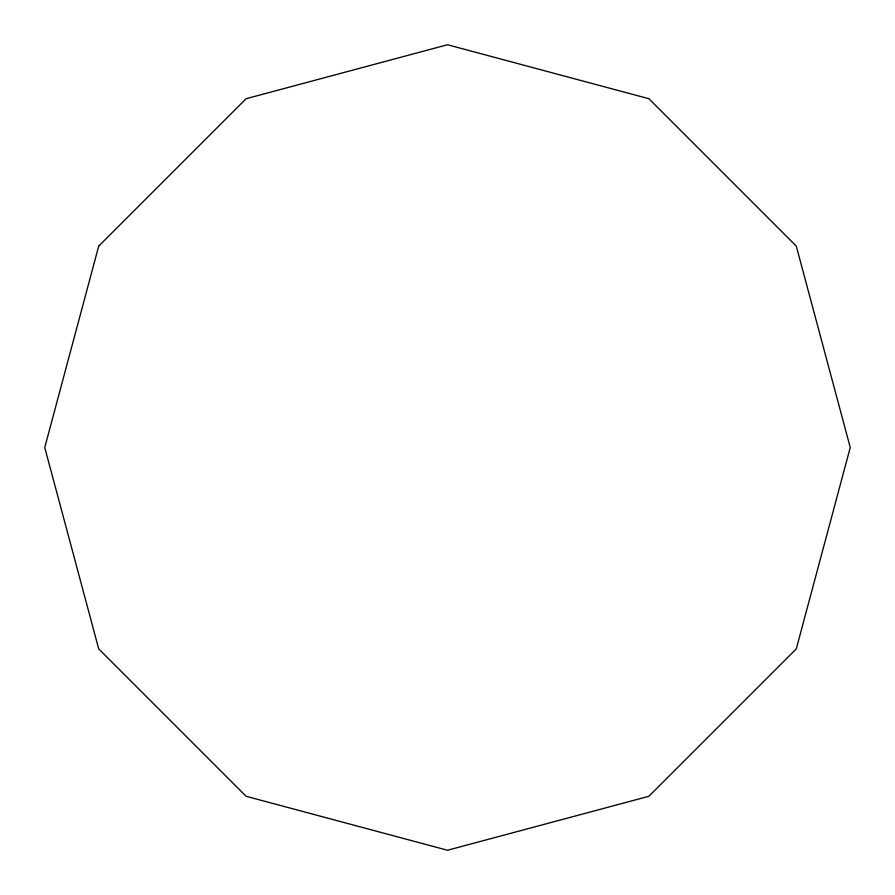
<?xml version="1.0" encoding="UTF-8"?>
<svg xmlns="http://www.w3.org/2000/svg" width="895" height="895" viewBox="0 0 895 895"><rect width="100%" height="100%" fill="white"/><g stroke="black" fill="none" stroke-linecap="round" stroke-linejoin="round"><path stroke-width="1.34" d="M98.707 246.125L44.75 447.5L98.707 648.875L246.125 796.293L447.5 850.25L648.875 796.293L796.293 648.875L850.25 447.5L796.293 246.125L648.875 98.707L447.5 44.75L246.125 98.707L98.707 246.125"/></g></svg>
